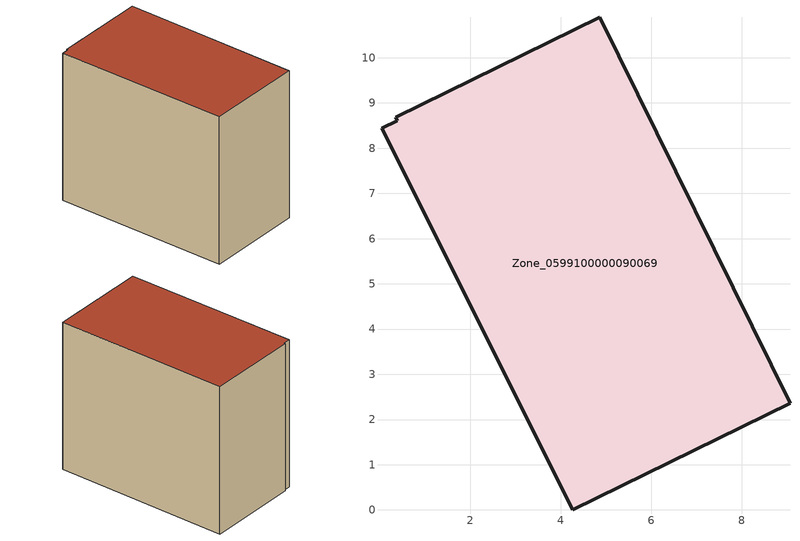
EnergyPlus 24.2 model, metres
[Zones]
Zone_0599100000090069
 floor ground (C_G): 0.04,8.44 0.39,8.61 0.35,8.68 4.86,10.9 9.07,2.36 4.27,0 z0.31
 wall outside (C_F): 9.07,2.36 4.86,10.9 0.35,8.68 0.39,8.61 0.04,8.44 4.27,0 9.07,2.36 z0.31:8.52
 roof outside (C_R): 0.39,8.61 0.04,8.44 4.27,0 9.07,2.36 4.86,10.9 0.35,8.68 z8.52
[BUILDING]
Pand.0599100000090069: North Axis=0; Terrain=City; Loads Convergence Tolerance Value=0.04; Temperature Convergence Tolerance Value=0.4; Solar Distribution=FullExterior; Maximum Number of Warmup Days=25; Minimum Number of Warmup Days=1
[Site:Location]
Rotterdam.The.Hague.AP_ZH_NLD Design_Conditions: Latitude=51.96; Longitude=4.45; Time Zone=1; Elevation=-4.5
[SITE:GROUNDTEMPERATURE:BUILDINGSURFACE]
18, 18, 18, 18, 18, 18, 18, 18, 18, 18, 18, 18
[MATERIAL] Thermal Absorptance=0.9; Solar Absorptance=0.7; Visible Absorptance=0.7
Name | Roughness | Thickness | Conductivity | Density | Specific Heat
G.TI.1965-1974 | MediumSmooth | 0.15 | 0.882353 | 540 | 1210
F.TI.1965-1974 | Rough | 0.3 | 0.697674 | 1920 | 840
R.TI.1965-1974 | MediumRough | 0.2 | 0.232558 | 1500 | 1000
[CONSTRUCTION]
C_G: G.TI.1965-1974
C_F: F.TI.1965-1974
C_R: R.TI.1965-1974
[ZONE]
Zone_0599100000090069: Type=1; Multiplier=1; Ceiling Height=Autocalculate; Volume=Autocalculate; Floor Area=autocalculate; Part of Total Floor Area=Yes
[ZONEINFILTRATION:DESIGNFLOWRATE]
Infil_Zone_0599100000090069: Zone or ZoneList or Space or SpaceList=Zone_0599100000090069; Schedule=AlwaysOn; Design Flow Rate Calculation Method=Flow/Area; Flow Rate per Floor Area=0.003; Constant Term Coefficient=1; Temperature Term Coefficient=0; Velocity Term Coefficient=0; Velocity Squared Term Coefficient=0
[HVACTEMPLATE:ZONE:IDEALLOADSAIRSYSTEM]
Zone_0599100000090069: Maximum Heating Supply Air Temperature=50; Minimum Cooling Supply Air Temperature=13; Maximum Heating Supply Air Humidity Ratio=0.0156; Minimum Cooling Supply Air Humidity Ratio=0.0077; Heating Limit=NoLimit; Cooling Limit=NoLimit; Dehumidification Control Type=ConstantSensibleHeatRatio; Cooling Sensible Heat Ratio=0.7; Dehumidification Setpoint=60; Humidification Control Type=None; Humidification Setpoint=30; Outdoor Air Method=None; Outdoor Air Flow Rate per Person=0.00944; Outdoor Air Flow Rate per Zone Floor Area=0; Outdoor Air Flow Rate per Zone=0; Demand Controlled Ventilation Type=None; Outdoor Air Economizer Type=NoEconomizer; Heat Recovery Type=None; Sensible Heat Recovery Effectiveness=0.7; Latent Heat Recovery Effectiveness=0.65
[ZONECONTROL:THERMOSTAT]
ThermostatControl_Zone_0599100000090069: Zone or ZoneList=Zone_0599100000090069; Control Type Schedule=DualSetpointControlType; Control 1=Thermostat_Zone_0599100000090069; Temperature Difference Between Cutout And Setpoint=0
[THERMOSTATSETPOINT:DUALSETPOINT]
Thermostat_Zone_0599100000090069: Heating Setpoint Temperature Schedule=HeatingSetpoint_Zone_0599100000090069; Cooling Setpoint Temperature Schedule=CoolingSetpoint_Zone_0599100000090069
[SCHEDULE:COMPACT]
HeatingSetpoint_Zone_0599100000090069: Through: 12/31, For: AllDays, Until: 24:00, 21
CoolingSetpoint_Zone_0599100000090069: Through: 12/31, For: AllDays, Until: 24:00, 24
DualSetpointControlType: Through: 12/31, For: AllDays, Until: 24:00, 4
AlwaysOn: Through: 12/31, For: AllDays, Until: 24:00, 1
